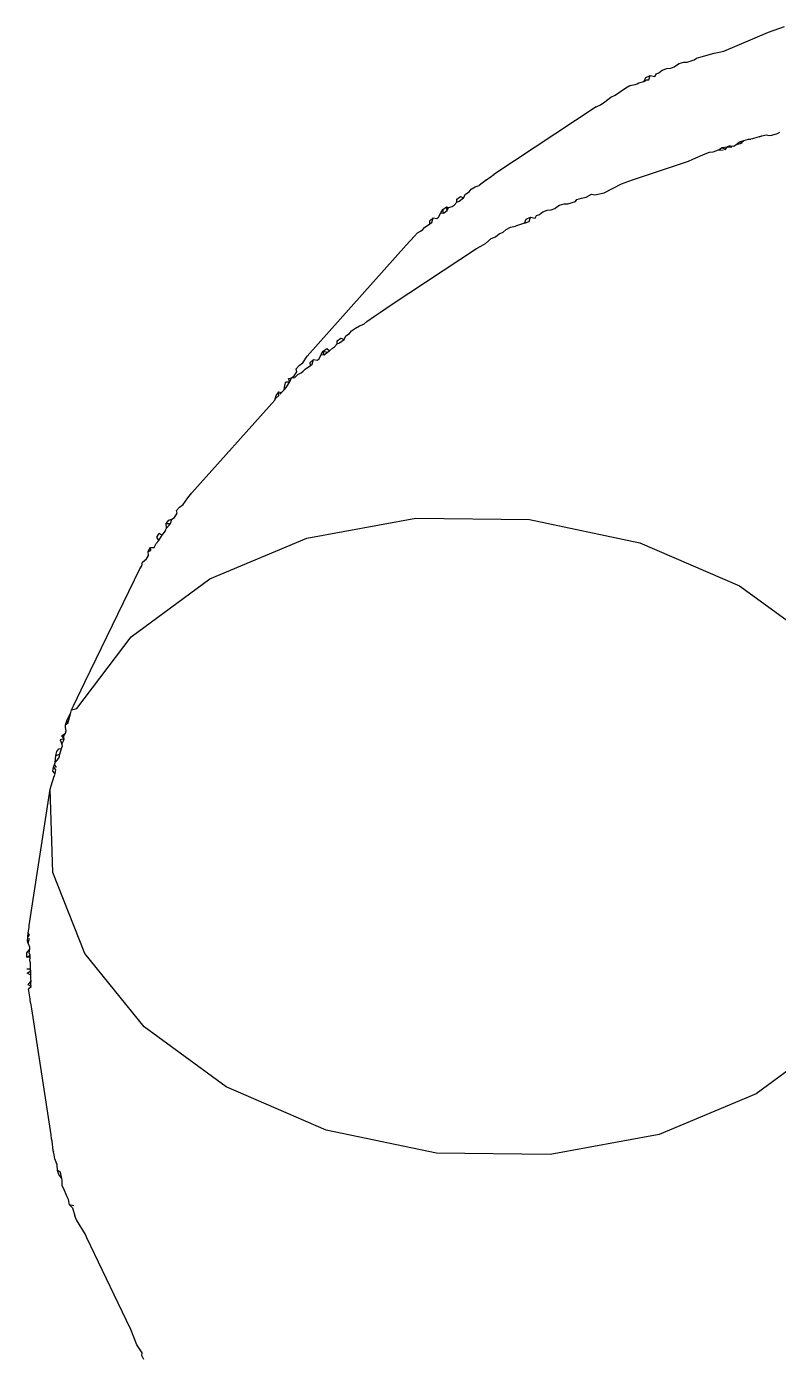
# Model space of a CAD drawing. Header units: inches. Extents: x 9636 to 21597, y -10243 to 557.
# Drawn here: x 13131.86 to 13132.451, y -8631.004 to -8629.956 of the extents above; entities that cross this region are included whole.
import ezdxf

# ---------------------------------------------------------------- set-up
doc = ezdxf.new("R2010")
doc.units = ezdxf.units.IN
doc.header["$MEASUREMENT"] = 0
doc.layers.add('Edges', color=7, linetype='Continuous')

# ---------------------------------------------------------------- blocks, each defined once
blk = doc.blocks.new('Porch Swing Bed Twin Size pl')
at = {"layer": 'Edges'}
for p, q in [((31.55644, 42.70087), (31.55755, 42.69866)), ((31.55755, 42.69866), (31.5574, 42.69708)), ((31.5574, 42.69708), (31.56045, 42.69239)), ((31.56045, 42.69239), (31.5639, 42.68369)), ((31.5639, 42.68369), (31.57118, 42.66844)), ((31.57118, 42.66844), (31.58918, 42.63103)), ((31.58918, 42.63103), (31.58998, 42.62906)), ((31.58998, 42.62906), (31.59507, 42.62059)), ((31.59507, 42.62059), (31.59618, 42.61838)), ((31.59751, 42.61383), (31.59618, 42.61838)), ((31.59664, 42.61265), (31.59908, 42.61211)), ((31.59751, 42.61383), (31.59908, 42.61211)), ((31.59908, 42.61211), (31.59982, 42.60904)), ((31.59982, 42.60904), (31.60056, 42.6075)), ((31.60056, 42.6075), (31.60265, 42.60252)), ((31.60265, 42.60252), (31.60331, 42.60115)), ((31.60331, 42.60115), (31.60334, 42.59801)), ((31.60334, 42.59801), (31.60351, 42.59691)), ((31.60351, 42.59691), (31.60405, 42.59436)), ((31.60351, 42.59691), (31.60534, 42.59464)), ((31.60405, 42.59436), (31.60453, 42.59319)), ((31.60453, 42.59319), (31.60598, 42.5923)), ((31.60534, 42.59464), (31.60598, 42.5923)), ((31.60598, 42.5923), (31.60618, 42.5891)), ((31.60618, 42.5891), (31.60704, 42.58701)), ((31.60618, 42.5891), (31.60756, 42.5857)), ((31.60756, 42.5857), (31.60805, 42.58333)), ((31.26055, 42.57166), (31.32316, 42.58324)), ((31.32316, 42.58324), (31.38841, 42.58237)), ((31.38841, 42.58237), (31.45183, 42.5691)), ((31.60805, 42.58333), (31.60849, 42.58095)), ((31.60815, 42.5819), (31.60849, 42.58095)), ((31.60849, 42.58095), (31.60913, 42.57547)), ((31.20483, 42.54842), (31.26055, 42.57166)), ((31.45183, 42.5691), (31.50912, 42.54434)), ((31.60913, 42.57547), (31.60951, 42.57426)), ((31.60951, 42.57426), (31.60979, 42.57186)), ((31.60979, 42.57186), (31.62074, 42.49956)), ((31.1598, 42.51509), (31.20483, 42.54842)), ((31.50912, 42.54434), (31.55637, 42.50978)), ((31.55637, 42.50978), (31.59035, 42.46777)), ((31.62074, 42.49956), (31.62123, 42.49718)), ((31.62123, 42.49718), (31.62167, 42.4948)), ((31.62167, 42.4948), (31.62167, 42.4937)), ((31.62167, 42.4937), (31.6219, 42.49268)), ((31.6219, 42.49268), (31.62268, 42.48811)), ((31.62268, 42.48811), (31.62116, 42.48672)), ((31.62116, 42.48672), (31.62296, 42.48571)), ((31.62116, 42.48672), (31.62141, 42.48512)), ((31.62296, 42.48571), (31.62127, 42.48346)), ((31.62141, 42.48512), (31.62127, 42.48346)), ((31.62127, 42.48346), (31.62145, 42.48227)), ((31.62145, 42.48227), (31.62138, 42.48012)), ((31.62138, 42.48012), (31.62142, 42.47892)), ((31.62138, 42.48012), (31.62352, 42.47899)), ((31.62142, 42.47892), (31.62146, 42.47773)), ((31.62142, 42.47892), (31.62162, 42.47654)), ((31.62352, 42.47899), (31.62146, 42.47773)), ((31.62146, 42.47773), (31.62162, 42.47654)), ((31.62162, 42.47654), (31.62157, 42.47439)), ((31.62364, 42.47658), (31.62162, 42.47654)), ((31.62157, 42.47439), (31.62161, 42.4732)), ((31.62161, 42.4732), (31.62199, 42.47201)), ((31.62199, 42.47201), (31.62172, 42.46986)), ((31.62172, 42.46986), (31.62374, 42.46985)), ((31.62172, 42.46986), (31.62175, 42.46867)), ((31.62374, 42.46985), (31.62175, 42.46867)), ((31.62374, 42.46985), (31.6237, 42.46744)), ((31.59035, 42.46777), (31.60875, 42.42117)), ((31.62175, 42.46867), (31.62237, 42.46746)), ((31.62237, 42.46746), (31.62186, 42.46532)), ((31.6237, 42.46744), (31.62186, 42.46532)), ((31.62186, 42.46532), (31.6219, 42.46413)), ((31.6219, 42.46413), (31.62284, 42.46183)), ((31.62284, 42.46183), (31.62207, 42.45895)), ((31.62284, 42.46183), (31.62334, 42.46072)), ((31.62313, 42.45831), (31.62213, 42.45722)), ((31.62213, 42.45722), (31.62288, 42.45592)), ((31.62288, 42.45592), (31.62228, 42.45275)), ((31.62313, 42.45831), (31.62288, 42.45592)), ((31.62334, 42.46072), (31.62313, 42.45831)), ((31.62232, 42.45161), (31.61031, 42.37347)), ((31.62228, 42.45275), (31.62232, 42.45161)), ((31.60875, 42.42117), (31.61031, 42.37347)), ((31.60978, 42.37156), (31.60791, 42.36594)), ((31.61031, 42.37347), (31.60978, 42.37156)), ((31.60718, 42.36225), (31.60751, 42.36438)), ((31.60835, 42.36068), (31.60718, 42.36225)), ((31.60751, 42.36438), (31.60791, 42.36594)), ((31.60751, 42.36438), (31.60877, 42.36306)), ((31.60877, 42.36306), (31.60835, 42.36068)), ((31.60491, 42.35443), (31.60467, 42.35326)), ((31.60697, 42.35404), (31.60467, 42.35326)), ((31.60521, 42.3556), (31.60491, 42.35443)), ((31.60736, 42.35802), (31.60521, 42.3556)), ((31.60697, 42.35404), (31.60639, 42.35169)), ((31.60659, 42.36088), (31.60779, 42.35918)), ((31.60736, 42.35802), (31.60697, 42.35404)), ((31.60779, 42.35918), (31.60736, 42.35802)), ((31.60835, 42.36068), (31.60779, 42.35918)), ((31.60349, 42.34761), (31.6026, 42.34559)), ((31.60376, 42.35001), (31.60345, 42.34885)), ((31.60349, 42.34761), (31.60345, 42.34885)), ((31.60456, 42.34514), (31.60349, 42.34761)), ((31.60467, 42.35326), (31.60376, 42.35001)), ((31.60534, 42.35025), (31.60376, 42.35001)), ((31.60639, 42.35169), (31.60534, 42.35025)), ((31.60145, 42.34116), (31.60114, 42.33999)), ((31.60114, 42.33999), (31.60146, 42.3379)), ((31.60255, 42.34312), (31.60145, 42.34116)), ((31.60383, 42.34282), (31.60145, 42.34116)), ((31.6026, 42.34559), (31.6023, 42.34442)), ((31.6023, 42.34442), (31.60456, 42.34514)), ((31.6023, 42.34442), (31.60255, 42.34312)), ((31.6023, 42.34442), (31.60383, 42.34282)), ((31.60003, 42.33573), (31.59835, 42.32929)), ((31.60067, 42.33409), (31.59835, 42.32929)), ((31.60003, 42.33573), (31.60156, 42.33637)), ((31.60003, 42.33573), (31.60067, 42.33409)), ((31.60156, 42.33637), (31.60067, 42.33409)), ((31.60146, 42.3379), (31.60156, 42.33637)), ((31.59495, 42.32703), (31.56369, 42.28589)), ((31.59691, 42.32553), (31.59013, 42.31161)), ((31.59796, 42.32777), (31.59495, 42.32703)), ((31.59796, 42.32777), (31.59691, 42.32553)), ((31.59835, 42.32929), (31.59796, 42.32777)), ((31.59013, 42.31161), (31.55873, 42.24682)), ((31.21437, 42.25664), (31.16712, 42.2912)), ((31.56369, 42.28589), (31.51866, 42.25256)), ((31.27166, 42.23188), (31.21437, 42.25664)), ((31.51866, 42.25256), (31.46294, 42.22932)), ((31.55503, 42.24115), (31.55376, 42.23928)), ((31.55376, 42.23928), (31.55395, 42.23689)), ((31.55719, 42.24302), (31.55503, 42.24115)), ((31.55772, 42.24513), (31.55719, 42.24302)), ((31.55873, 42.24682), (31.55772, 42.24513)), ((31.33508, 42.21861), (31.27166, 42.23188)), ((31.54947, 42.23241), (31.54793, 42.23069)), ((31.55059, 42.2346), (31.54947, 42.23241)), ((31.54989, 42.23357), (31.54947, 42.23241)), ((31.55059, 42.2346), (31.54989, 42.23357)), ((31.55272, 42.23473), (31.55059, 42.2346)), ((31.55395, 42.23689), (31.55237, 42.23639)), ((31.55237, 42.23639), (31.55272, 42.23473)), ((31.55395, 42.23689), (31.55272, 42.23473)), ((31.46294, 42.22932), (31.40033, 42.21774)), ((31.54458, 42.22574), (31.54348, 42.22353)), ((31.54458, 42.22574), (31.54388, 42.22471)), ((31.54594, 42.22754), (31.54458, 42.22574)), ((31.54723, 42.22965), (31.54594, 42.22754)), ((31.54594, 42.22754), (31.54769, 42.22667)), ((31.54793, 42.23069), (31.54723, 42.22965)), ((31.54907, 42.22877), (31.54769, 42.22667)), ((31.54793, 42.23069), (31.54907, 42.22877)), ((31.40033, 42.21774), (31.33508, 42.21861)), ((31.53887, 42.21733), (31.53731, 42.21502)), ((31.54037, 42.21846), (31.53887, 42.21733)), ((31.54122, 42.2208), (31.54037, 42.21846)), ((31.54213, 42.21889), (31.54037, 42.21846)), ((31.54192, 42.22183), (31.54122, 42.2208)), ((31.54364, 42.22091), (31.54122, 42.2208)), ((31.54348, 42.22353), (31.54192, 42.22183)), ((31.54364, 42.22091), (31.54213, 42.21889)), ((31.54348, 42.22353), (31.54364, 42.22091)), ((31.53384, 42.20991), (31.53129, 42.20615)), ((31.53604, 42.21139), (31.53384, 42.20991)), ((31.53769, 42.21333), (31.53604, 42.21139)), ((31.53731, 42.21502), (31.53769, 42.21333)), ((31.48128, 42.15003), (31.52884, 42.20329)), ((31.53129, 42.20615), (31.52884, 42.20329)), ((31.48079, 42.149), (31.47897, 42.14744)), ((31.47897, 42.14744), (31.47904, 42.14535)), ((31.48041, 42.14744), (31.47904, 42.14535)), ((31.48128, 42.15003), (31.48041, 42.14744)), ((31.48128, 42.15003), (31.48079, 42.149)), ((31.47479, 42.14275), (31.47256, 42.13947)), ((31.47596, 42.14406), (31.47479, 42.14275)), ((31.47547, 42.14135), (31.47499, 42.13959)), ((31.47596, 42.14406), (31.47547, 42.14135)), ((31.47739, 42.14567), (31.47596, 42.14406)), ((31.47828, 42.14667), (31.47739, 42.14567)), ((31.47904, 42.14535), (31.47739, 42.14567)), ((31.46387, 42.13216), (31.46083, 42.13017)), ((31.46496, 42.13338), (31.46387, 42.13216)), ((31.46621, 42.13435), (31.46496, 42.13338)), ((31.46799, 42.13526), (31.46621, 42.13435)), ((31.46977, 42.13712), (31.46799, 42.13526)), ((31.47021, 42.136), (31.46865, 42.1337)), ((31.46865, 42.1337), (31.46903, 42.13201)), ((31.47172, 42.13714), (31.46977, 42.13712)), ((31.47172, 42.13714), (31.47021, 42.136)), ((31.47256, 42.13947), (31.47172, 42.13714)), ((31.47347, 42.13756), (31.47172, 42.13714)), ((31.47499, 42.13959), (31.47256, 42.13947)), ((31.47256, 42.13947), (31.47347, 42.13756)), ((31.46263, 42.12483), (31.40592, 42.06113)), ((31.45588, 42.12632), (31.4546, 42.12379)), ((31.45691, 42.12712), (31.45588, 42.12632)), ((31.459, 42.12669), (31.45691, 42.12712)), ((31.4598, 42.12936), (31.459, 42.12669)), ((31.46093, 42.12843), (31.459, 42.12669)), ((31.46083, 42.13017), (31.4598, 42.12936)), ((31.46083, 42.13017), (31.46093, 42.12843)), ((31.46518, 42.12859), (31.46263, 42.12483)), ((31.46738, 42.13007), (31.46518, 42.12859)), ((31.46903, 42.13201), (31.46738, 42.13007)), ((31.44415, 42.11719), (31.4415, 42.11513)), ((31.44542, 42.11772), (31.44415, 42.11719)), ((31.44703, 42.11943), (31.44542, 42.11772)), ((31.44542, 42.11772), (31.44549, 42.11589)), ((31.44806, 42.12023), (31.44703, 42.11943)), ((31.44993, 42.12165), (31.44806, 42.12023)), ((31.45094, 42.12247), (31.44993, 42.12165)), ((31.45138, 42.12033), (31.44993, 42.12165)), ((31.45299, 42.12407), (31.45094, 42.12247)), ((31.45342, 42.12196), (31.45094, 42.12247)), ((31.45342, 42.12196), (31.45138, 42.12033)), ((31.45299, 42.12407), (31.45342, 42.12196)), ((31.4546, 42.12379), (31.45299, 42.12407)), ((31.4546, 42.12379), (31.45342, 42.12196)), ((31.43714, 42.11021), (31.43488, 42.10878)), ((31.43832, 42.11171), (31.43714, 42.11021)), ((31.44048, 42.11313), (31.43832, 42.11171)), ((31.4415, 42.11513), (31.44048, 42.11313)), ((31.44333, 42.11435), (31.4415, 42.11513)), ((31.44549, 42.11589), (31.44333, 42.11435)), ((31.42412, 42.10178), (31.42053, 42.09942)), ((31.4284, 42.10495), (31.42412, 42.10178)), ((31.43016, 42.10631), (31.4284, 42.10495)), ((31.43259, 42.10739), (31.43016, 42.10631)), ((31.43488, 42.10878), (31.43259, 42.10739)), ((31.41384, 42.09501), (31.3654, 42.06299)), ((31.41754, 42.09743), (31.41384, 42.09501)), ((31.42053, 42.09942), (31.41754, 42.09743)), ((31.35458, 42.05619), (31.3525, 42.0545)), ((31.35705, 42.05731), (31.35458, 42.05619)), ((31.36036, 42.06001), (31.35705, 42.05731)), ((31.36293, 42.06171), (31.36036, 42.06001)), ((31.3654, 42.06299), (31.36293, 42.06171)), ((31.40111, 42.0558), (31.39933, 42.05394)), ((31.40592, 42.06113), (31.40111, 42.0558)), ((31.33789, 42.04834), (31.33518, 42.04738)), ((31.33789, 42.04834), (31.33686, 42.04609)), ((31.33789, 42.04834), (31.34307, 42.05019)), ((31.34599, 42.05076), (31.34307, 42.05019)), ((31.34834, 42.05207), (31.34599, 42.05076)), ((31.35023, 42.05354), (31.34834, 42.05207)), ((31.3525, 42.0545), (31.35023, 42.05354)), ((31.39114, 42.04804), (31.39034, 42.04537)), ((31.39217, 42.04884), (31.39114, 42.04804)), ((31.39522, 42.05083), (31.39217, 42.04884)), ((31.39217, 42.04884), (31.39227, 42.0471)), ((31.39631, 42.05206), (31.39522, 42.05083)), ((31.39756, 42.05303), (31.39631, 42.05206)), ((31.39933, 42.05394), (31.39756, 42.05303)), ((31.32257, 42.04072), (31.32056, 42.04)), ((31.3249, 42.04086), (31.32257, 42.04072)), ((31.32743, 42.04188), (31.3249, 42.04086)), ((31.32931, 42.0434), (31.32743, 42.04188)), ((31.33101, 42.044), (31.32931, 42.0434)), ((31.33177, 42.04557), (31.33101, 42.044)), ((31.33441, 42.04494), (31.33177, 42.04557)), ((31.33518, 42.04738), (31.33441, 42.04494)), ((31.33686, 42.04609), (31.33441, 42.04494)), ((31.38232, 42.04111), (31.38146, 42.0395)), ((31.38434, 42.04275), (31.38232, 42.04111)), ((31.38331, 42.04195), (31.38232, 42.04111)), ((31.38232, 42.04111), (31.38272, 42.039)), ((31.38477, 42.04064), (31.38272, 42.039)), ((31.38434, 42.04275), (31.38331, 42.04195)), ((31.38434, 42.04275), (31.38477, 42.04064)), ((31.38594, 42.04246), (31.38434, 42.04275)), ((31.38594, 42.04246), (31.38477, 42.04064)), ((31.38722, 42.04499), (31.38594, 42.04246)), ((31.38825, 42.04579), (31.38722, 42.04499)), ((31.39034, 42.04537), (31.38825, 42.04579)), ((31.39227, 42.0471), (31.39034, 42.04537)), ((31.30241, 42.0334), (31.29946, 42.03179)), ((31.30509, 42.03414), (31.30241, 42.0334)), ((31.30775, 42.03491), (31.30509, 42.03414)), ((31.30864, 42.03603), (31.30775, 42.03491)), ((31.31306, 42.03733), (31.30864, 42.03603)), ((31.31512, 42.03726), (31.31306, 42.03733)), ((31.31772, 42.03816), (31.31512, 42.03726)), ((31.31927, 42.03898), (31.31772, 42.03816)), ((31.32056, 42.04), (31.31927, 42.03898)), ((31.37284, 42.03381), (31.37182, 42.03181)), ((31.37549, 42.03587), (31.37284, 42.03381)), ((31.37467, 42.03303), (31.37284, 42.03381)), ((31.37683, 42.03456), (31.37467, 42.03303)), ((31.37676, 42.0364), (31.37549, 42.03587)), ((31.37837, 42.03811), (31.37676, 42.0364)), ((31.37676, 42.0364), (31.37683, 42.03456)), ((31.3794, 42.03891), (31.37837, 42.03811)), ((31.38146, 42.0395), (31.3794, 42.03891)), ((31.38272, 42.039), (31.38146, 42.0395)), ((31.28216, 42.02574), (31.2759, 42.02356)), ((31.2921, 42.03092), (31.28216, 42.02574)), ((31.29483, 42.03152), (31.2921, 42.03092)), ((31.29755, 42.03216), (31.29483, 42.03152)), ((31.29946, 42.03179), (31.29755, 42.03216)), ((31.35975, 42.02362), (31.36393, 42.02688)), ((31.36622, 42.02746), (31.36393, 42.02688)), ((31.36848, 42.02889), (31.36622, 42.02746)), ((31.36967, 42.03038), (31.36848, 42.02889)), ((31.37182, 42.03181), (31.36967, 42.03038)), ((31.2759, 42.02356), (31.24367, 42.01286)), ((31.29675, 41.98167), (31.35547, 42.02045)), ((31.35975, 42.02362), (31.35547, 42.02045)), ((31.2412, 42.0117), (31.23418, 42.00864)), ((31.24367, 42.01286), (31.2412, 42.0117)), ((31.21409, 42.00275), (31.21185, 42.0009)), ((31.21409, 42.00275), (31.21282, 42.00225)), ((31.21639, 42.00323), (31.21409, 42.00275)), ((31.21639, 42.00323), (31.2145, 42.00167)), ((31.21765, 42.00415), (31.21639, 42.00323)), ((31.2197, 42.00392), (31.21765, 42.00415)), ((31.22154, 42.00457), (31.21892, 42.00465)), ((31.2197, 42.00392), (31.22154, 42.00457)), ((31.22248, 42.00604), (31.22154, 42.00457)), ((31.22445, 42.0049), (31.22154, 42.00457)), ((31.22445, 42.0049), (31.22248, 42.00604)), ((31.22645, 42.00632), (31.22374, 42.00653)), ((31.22645, 42.00632), (31.22445, 42.0049)), ((31.22953, 42.00742), (31.22645, 42.00632)), ((31.23164, 42.00761), (31.22953, 42.00742)), ((31.23418, 42.00864), (31.23164, 42.00761)), ((31.19259, 41.99699), (31.19132, 41.99624)), ((31.19585, 41.99798), (31.19259, 41.99699)), ((31.19733, 41.99814), (31.19585, 41.99798)), ((31.19896, 41.99771), (31.19733, 41.99814)), ((31.20167, 41.99831), (31.19896, 41.99771)), ((31.20436, 41.99894), (31.20167, 41.99831)), ((31.20301, 41.99879), (31.20167, 41.99831)), ((31.20668, 41.99985), (31.20436, 41.99894)), ((31.20919, 42.00017), (31.20668, 41.99985)), ((31.20919, 42.00017), (31.20796, 42.00035)), ((31.21185, 42.0009), (31.20919, 42.00017)), ((31.2145, 42.00167), (31.21185, 42.0009)), ((31.29427, 41.98038), (31.2917, 41.97869)), ((31.29675, 41.98167), (31.29427, 41.98038)), ((31.28592, 41.97487), (31.27968, 41.97074)), ((31.28839, 41.97599), (31.28592, 41.97487)), ((31.2917, 41.97869), (31.28839, 41.97599)), ((31.26311, 41.96425), (31.26207, 41.96258)), ((31.26575, 41.96361), (31.26311, 41.96425)), ((31.26653, 41.96605), (31.26575, 41.96361)), ((31.2682, 41.96477), (31.26575, 41.96361)), ((31.26779, 41.96609), (31.26653, 41.96605)), ((31.26943, 41.96709), (31.26779, 41.96609)), ((31.26943, 41.96709), (31.2682, 41.96477)), ((31.27226, 41.96784), (31.26943, 41.96709)), ((31.27316, 41.96842), (31.27226, 41.96784)), ((31.27441, 41.96886), (31.27316, 41.96842)), ((31.27733, 41.96944), (31.27441, 41.96886)), ((31.27968, 41.97074), (31.27733, 41.96944)), ((31.24906, 41.95683), (31.24646, 41.95593)), ((31.25061, 41.95765), (31.24906, 41.95683)), ((31.2519, 41.95868), (31.25061, 41.95765)), ((31.25391, 41.95939), (31.2519, 41.95868)), ((31.25624, 41.95953), (31.25391, 41.95939)), ((31.25877, 41.96056), (31.25624, 41.95953)), ((31.26072, 41.9621), (31.25877, 41.96056)), ((31.26207, 41.96258), (31.26072, 41.9621)), ((31.22344, 41.9496), (31.19781, 41.93883)), ((31.22617, 41.9502), (31.22344, 41.9496)), ((31.22889, 41.95084), (31.22617, 41.9502)), ((31.23643, 41.95282), (31.22889, 41.95084)), ((31.23909, 41.95359), (31.23643, 41.95282)), ((31.24054, 41.95462), (31.23909, 41.95359)), ((31.24441, 41.956), (31.24054, 41.95462)), ((31.24646, 41.95593), (31.24441, 41.956)), ((31.19781, 41.93883), (31.18857, 41.93558))]:
    blk.add_line(p, q, dxfattribs=at)

msp = doc.modelspace()

# ---------------------------------------------------------------- block references
at = {"xscale": 1.370056412249949, "yscale": 1.370056412249949, "zscale": 1.370056412249949, "rotation": 180}
msp.add_blockref('Porch Swing Bed Twin Size pl', (13175.186, -8572.5015), dxfattribs=at)

doc.saveas('drawing.dxf')
